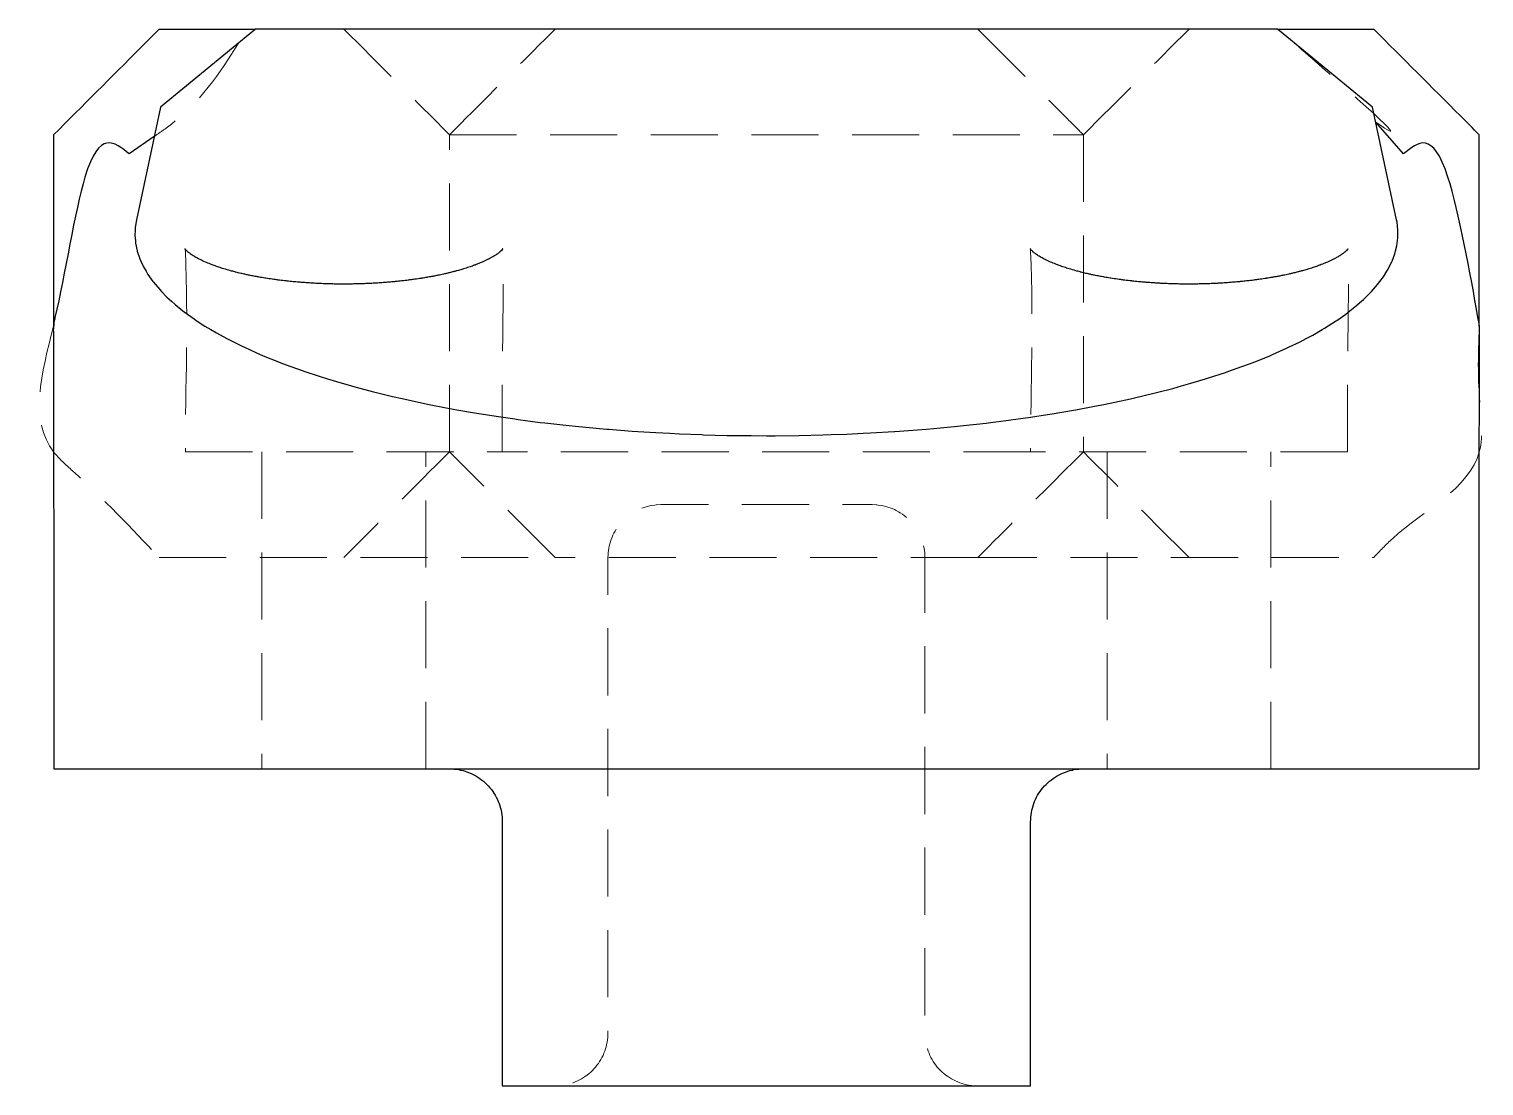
# Model space of a CAD drawing. Header units: millimetres. Extents: x -14 to 13.6, y -15 to 5.
import ezdxf

# ---------------------------------------------------------------- set-up
doc = ezdxf.new("R2010")
doc.units = ezdxf.units.MM
doc.linetypes.add('HIDDEN', pattern=[1.905, 1.27, -0.635])

msp = doc.modelspace()

# ---------------------------------------------------------------- linework, layer by layer
at = {"color": 7, "linetype": 'Continuous', "lineweight": 25}
for p, q in [((-11.499, 5), (-9.673, 5)), ((4.705, 5), (-4.113, 5)), ((9.673, 5), (11.499, 5)), ((12.061, 2.637), (11.533, 3.237)), ((-13.494, 3), (-13.494, -0.624)), ((-11.591, 2.967), (-12.061, 2.637)), ((13.494, -0.624), (13.494, 3)), ((-13.49, -9), (13.49, -9)), ((-5, -15), (5, -15))]:
    msp.add_line(p, q, dxfattribs=at)
at = {"color": 7, "linetype": 'HIDDEN', "lineweight": 18}
for p, q in [((-4.113, 5), (-4.113, 5)), ((4.705, 5), (4.705, 5)), ((-6, 3), (6, 3)), ((-6, -3), (-6, 3)), ((6, 3), (6, -3)), ((-11, -3), (-5, -3)), ((-9.55, -3), (-9.55, -9)), ((-6.45, -9), (-6.45, -3)), ((5, -3), (-5, -3)), ((11, -3), (5, -3)), ((6.45, -3), (6.45, -9)), ((9.55, -9), (9.55, -3)), ((4, -5), (-4, -5))]:
    msp.add_line(p, q, dxfattribs=at)
at = {"color": 7, "linetype": 'Continuous', "lineweight": 25, "flags": 128}
for points in [[(-4.113, 5), (-4.113, 5), (-4.254, 5), (-4.452, 5), (-4.705, 5), (-8.934, 5), (-9.673, 5), (-11.473, 3.52), (-11.928, 1.392), (-11.951, 1.244), (-11.952, 1.196), (-11.955, 1.095), (-11.947, 1), (-11.942, 0.946), (-11.912, 0.805), (-11.911, 0.798), (-11.861, 0.65), (-11.843, 0.61), (-11.794, 0.503), (-11.744, 0.417), (-11.709, 0.357), (-11.615, 0.225), (-11.606, 0.212), (-11.486, 0.069), (-11.454, 0.036), (-11.349, -0.073), (-11.264, -0.15), (-11.194, -0.213), (-11.045, -0.333), (-11.023, -0.351), (-10.835, -0.486), (-10.796, -0.512), (-10.631, -0.62), (-10.518, -0.687), (-10.412, -0.75), (-10.215, -0.857), (-10.177, -0.877), (-9.927, -1.001), (-9.883, -1.022), (-9.663, -1.122), (-9.525, -1.181), (-9.384, -1.24), (-9.143, -1.334), (-9.091, -1.354), (-8.786, -1.464), (-8.737, -1.48), (-8.468, -1.57), (-8.307, -1.62), (-8.137, -1.672), (-7.857, -1.753), (-7.795, -1.77), (-7.441, -1.864), (-7.385, -1.878), (-7.077, -1.953), (-6.894, -1.994), (-6.703, -2.037), (-6.385, -2.103), (-6.32, -2.117), (-5.928, -2.192), (-5.859, -2.204), (-5.527, -2.262), (-5.318, -2.295), (-5.118, -2.327), (-4.763, -2.378), (-4.703, -2.387), (-4.281, -2.442), (-4.195, -2.451), (-3.853, -2.491), (-3.616, -2.515), (-3.419, -2.535), (-3.029, -2.57), (-2.981, -2.574), (-2.539, -2.608), (-2.432, -2.615), (-2.094, -2.636), (-1.83, -2.649), (-1.646, -2.659), (-1.223, -2.675), (-1.195, -2.676), (-0.742, -2.688), (-0.612, -2.69), (-0.289, -2.694), (0, -2.695), (0.164, -2.695), (0.612, -2.69), (0.617, -2.69), (1.069, -2.68), (1.222, -2.675), (1.521, -2.664), (1.83, -2.65), (1.97, -2.643), (2.416, -2.616), (2.433, -2.615), (2.858, -2.584), (3.028, -2.57)], [(3.028, -2.57), (3.297, -2.547), (3.616, -2.515), (3.731, -2.504), (4.161, -2.456), (4.195, -2.452), (4.584, -2.403), (4.763, -2.378), (5, -2.345), (5.318, -2.295), (5.41, -2.281), (5.813, -2.213), (5.859, -2.204), (6.207, -2.139), (6.385, -2.103), (6.593, -2.061), (6.894, -1.995), (6.969, -1.978), (7.335, -1.891), (7.385, -1.878), (7.691, -1.799), (7.856, -1.752), (8.036, -1.702), (8.308, -1.62), (8.37, -1.601), (8.691, -1.497), (8.737, -1.48), (9, -1.388), (9.143, -1.334), (9.295, -1.275), (9.526, -1.181), (9.578, -1.159), (9.847, -1.039), (9.883, -1.022), (10.101, -0.916), (10.214, -0.857), (10.34, -0.79), (10.519, -0.687), (10.564, -0.661), (10.773, -0.529), (10.796, -0.512), (10.965, -0.394), (11.044, -0.333), (11.141, -0.257), (11.264, -0.15), (11.301, -0.118), (11.444, 0.023), (11.455, 0.036), (11.569, 0.166), (11.614, 0.225), (11.678, 0.31), (11.744, 0.417), (11.768, 0.456), (11.841, 0.603), (11.844, 0.61), (11.897, 0.75), (11.91, 0.805), (11.934, 0.898), (11.947, 1), (11.953, 1.047), (11.954, 1.196), (11.954, 1.196), (11.937, 1.344), (11.928, 1.392), (11.473, 3.52), (9.673, 5), (8.934, 5), (4.705, 5), (4.705, 5)], [(-6, -9), (-5.983, -9.001), (-5.913, -9.004), (-5.884, -9.008), (-5.826, -9.015), (-5.792, -9.023), (-5.741, -9.034), (-5.705, -9.045), (-5.658, -9.06), (-5.622, -9.075), (-5.577, -9.094), (-5.542, -9.112), (-5.5, -9.134), (-5.466, -9.156), (-5.426, -9.181), (-5.394, -9.206), (-5.357, -9.234), (-5.327, -9.262), (-5.293, -9.293), (-5.265, -9.324), (-5.234, -9.357), (-5.208, -9.391), (-5.181, -9.426), (-5.158, -9.462), (-5.134, -9.5), (-5.114, -9.538), (-5.094, -9.577), (-5.077, -9.617), (-5.06, -9.658), (-5.047, -9.699), (-5.034, -9.741), (-5.025, -9.783), (-5.015, -9.826), (-5.01, -9.869), (-5.004, -9.913), (-5.002, -9.956), (-5, -10), (-5, -12.5), (-5, -15), (-5, -15)], [(5, -15), (5, -12.5), (5, -10), (5.002, -9.956), (5.004, -9.913), (5.01, -9.869), (5.015, -9.826), (5.025, -9.783), (5.034, -9.741), (5.047, -9.699), (5.06, -9.658), (5.077, -9.617), (5.094, -9.577), (5.114, -9.538), (5.134, -9.5), (5.158, -9.462), (5.181, -9.426), (5.208, -9.391), (5.234, -9.357), (5.265, -9.324), (5.293, -9.293), (5.327, -9.262), (5.357, -9.234), (5.394, -9.206), (5.426, -9.181), (5.466, -9.156), (5.5, -9.134), (5.542, -9.112), (5.577, -9.094), (5.622, -9.075), (5.658, -9.06), (5.705, -9.045), (5.741, -9.034), (5.792, -9.023), (5.826, -9.015), (5.884, -9.008), (5.913, -9.004), (5.983, -9.001), (6, -9), (6, -9)]]:
    msp.add_lwpolyline(points, dxfattribs=at)
at = {"color": 7, "linetype": 'HIDDEN', "lineweight": 18, "flags": 128}
msp.add_lwpolyline([(4, -15), (3.983, -14.999), (3.913, -14.996), (3.884, -14.992), (3.826, -14.985), (3.792, -14.977), (3.741, -14.966), (3.705, -14.955), (3.658, -14.94), (3.622, -14.925), (3.577, -14.906), (3.542, -14.888), (3.5, -14.866), (3.466, -14.844), (3.426, -14.819), (3.394, -14.794), (3.357, -14.766), (3.327, -14.738), (3.293, -14.707), (3.265, -14.676), (3.234, -14.643), (3.208, -14.609), (3.181, -14.574), (3.158, -14.538), (3.134, -14.5), (3.114, -14.462), (3.094, -14.423), (3.077, -14.383), (3.06, -14.342), (3.047, -14.301), (3.034, -14.259), (3.025, -14.217), (3.015, -14.174), (3.01, -14.131), (3.004, -14.087), (3.002, -14.044), (3, -14), (3, -9.499), (3, -5), (2.998, -4.956), (2.996, -4.913), (2.99, -4.869), (2.985, -4.826), (2.975, -4.783), (2.966, -4.741), (2.953, -4.699), (2.94, -4.658), (2.923, -4.617), (2.906, -4.577), (2.886, -4.538), (2.866, -4.5), (2.842, -4.462), (2.819, -4.426), (2.792, -4.391), (2.766, -4.357), (2.735, -4.324), (2.707, -4.293), (2.673, -4.262), (2.643, -4.234), (2.606, -4.206), (2.574, -4.181), (2.534, -4.156), (2.5, -4.134), (2.458, -4.112), (2.423, -4.094), (2.378, -4.075), (2.342, -4.06), (2.295, -4.045), (2.259, -4.034), (2.208, -4.023), (2.174, -4.015), (2.116, -4.008), (2.087, -4.004), (2.079, -4.003), (2, -4), (0, -4), (-2, -4), (-2.079, -4.003), (-2.087, -4.004), (-2.116, -4.008), (-2.174, -4.015), (-2.208, -4.023), (-2.259, -4.034), (-2.295, -4.045), (-2.342, -4.06), (-2.378, -4.075), (-2.423, -4.094), (-2.458, -4.112), (-2.5, -4.134), (-2.534, -4.156), (-2.574, -4.181), (-2.606, -4.206), (-2.643, -4.234), (-2.673, -4.262), (-2.707, -4.293), (-2.735, -4.324), (-2.766, -4.357), (-2.792, -4.391), (-2.819, -4.426), (-2.842, -4.462), (-2.866, -4.5), (-2.886, -4.538), (-2.906, -4.577), (-2.923, -4.617), (-2.94, -4.658), (-2.953, -4.699), (-2.966, -4.741), (-2.975, -4.783), (-2.985, -4.826), (-2.99, -4.869), (-2.996, -4.913), (-2.998, -4.956), (-3, -5), (-3, -9.499), (-3, -14), (-3.002, -14.044), (-3.004, -14.087), (-3.01, -14.131), (-3.015, -14.174), (-3.025, -14.217), (-3.034, -14.259), (-3.047, -14.301), (-3.06, -14.342), (-3.077, -14.383), (-3.094, -14.423), (-3.114, -14.462), (-3.134, -14.5), (-3.158, -14.538), (-3.181, -14.574), (-3.208, -14.609), (-3.234, -14.643), (-3.265, -14.676), (-3.293, -14.707), (-3.327, -14.738), (-3.357, -14.766), (-3.394, -14.794), (-3.426, -14.819), (-3.466, -14.844), (-3.5, -14.866), (-3.542, -14.888), (-3.577, -14.906), (-3.622, -14.925), (-3.658, -14.94), (-3.705, -14.955), (-3.741, -14.966), (-3.792, -14.977), (-3.826, -14.985), (-3.884, -14.992), (-3.913, -14.996), (-3.983, -14.999), (-4, -15), (-4, -15)], dxfattribs=at)
at = {"color": 7, "linetype": 'Continuous', "lineweight": 25}
for points, knots in [([(-11.495, 5), (-11.615, 4.88), (-12.28, 4.213), (-12.947, 3.547), (-13.494, 3)], [0, 0, 0, 0, 0.1799591, 1, 1, 1, 1]), ([(13.494, 3), (13.375, 3.12), (12.709, 3.787), (12.042, 4.453), (11.495, 5)], [0, 0, 0, 0, 0.179965, 1, 1, 1, 1]), ([(-12.061, 2.637), (-12.345, 2.869), (-12.831, 3.265), (-13.287, 0.295), (-13.485, -0.527), (-13.491, -0.592), (-13.495, -0.633), (-13.501, -0.684), (-13.499, -0.709), (-13.498, -0.726)], [0, 0, 0, 0, 0.558696, 0.955085, 0.970955, 0.974235, 0.987729, 0.991184, 1, 1, 1, 1]), ([(13.499, -0.731), (13.5, -0.728), (13.501, -0.702), (13.494, -0.654), (13.496, -0.604), (13.483, -0.538), (13.338, 0.287), (12.801, 3.264), (12.334, 2.868), (12.061, 2.637)], [0, 0, 0, 0, 0.001612, 0.013059, 0.024047, 0.026541, 0.045676, 0.441749, 1, 1, 1, 1]), ([(-4.992, 0.842), (-4.992, 0.842), (-4.991, 0.841), (-4.992, 0.841), (-4.996, 0.839), (-4.994, 0.839), (-5, 0.834), (-4.999, 0.832), (-5.006, 0.826), (-5.006, 0.823), (-5.008, 0.818), (-5.014, 0.815), (-5.025, 0.806), (-5.031, 0.798), (-5.044, 0.787), (-5.05, 0.781), (-5.057, 0.773), (-5.072, 0.764), (-5.093, 0.749), (-5.109, 0.737), (-5.126, 0.722), (-5.147, 0.711), (-5.17, 0.698), (-5.199, 0.681), (-5.229, 0.661), (-5.259, 0.648), (-5.29, 0.633), (-5.329, 0.614), (-5.373, 0.592), (-5.424, 0.572), (-5.47, 0.554), (-5.513, 0.537), (-5.562, 0.517), (-5.639, 0.494), (-5.706, 0.469), (-5.785, 0.447), (-5.846, 0.43), (-5.905, 0.414), (-5.958, 0.399), (-6.003, 0.389), (-6.059, 0.374), (-6.109, 0.364), (-6.163, 0.351), (-6.22, 0.34), (-6.27, 0.329), (-6.334, 0.318), (-6.382, 0.309), (-6.451, 0.297), (-6.496, 0.289), (-6.572, 0.278), (-6.614, 0.271), (-6.671, 0.264), (-6.712, 0.258), (-6.753, 0.253), (-6.815, 0.244), (-6.861, 0.239), (-6.941, 0.23), (-6.99, 0.225), (-7.068, 0.217), (-7.121, 0.213), (-7.198, 0.206), (-7.254, 0.202), (-7.33, 0.196), (-7.388, 0.193), (-7.464, 0.188), (-7.524, 0.186), (-7.599, 0.182), (-7.661, 0.181), (-7.736, 0.178), (-7.798, 0.177), (-7.874, 0.175), (-7.937, 0.175), (-8.012, 0.174), (-8.076, 0.175), (-8.152, 0.175), (-8.215, 0.177), (-8.291, 0.178), (-8.354, 0.181), (-8.431, 0.183), (-8.493, 0.187), (-8.572, 0.19), (-8.631, 0.194), (-8.712, 0.199), (-8.769, 0.204), (-8.852, 0.21), (-8.906, 0.215), (-8.991, 0.223), (-9.042, 0.229), (-9.129, 0.237), (-9.177, 0.244), (-9.245, 0.252), (-9.289, 0.259), (-9.335, 0.264), (-9.395, 0.273), (-9.445, 0.28), (-9.525, 0.293), (-9.579, 0.302), (-9.652, 0.316), (-9.711, 0.326), (-9.777, 0.34), (-9.841, 0.352), (-9.899, 0.366), (-9.97, 0.381), (-10.019, 0.394), (-10.085, 0.41), (-10.157, 0.433), (-10.268, 0.46), (-10.361, 0.494), (-10.455, 0.522), (-10.533, 0.557), (-10.634, 0.592), (-10.7, 0.63), (-10.782, 0.665), (-10.821, 0.695), (-10.878, 0.724), (-10.907, 0.752), (-10.942, 0.77), (-10.952, 0.783), (-10.96, 0.791), (-10.975, 0.808), (-10.992, 0.817), (-10.995, 0.823), (-10.996, 0.826), (-11.001, 0.836), (-11.003, 0.836), (-11.006, 0.841), (-11.008, 0.841), (-11.009, 0.841)], [0, 0, 0, 0, 0.004246, 0.008286, 0.009821, 0.016726, 0.02177, 0.025805, 0.035108, 0.035724, 0.037422, 0.045633, 0.050012, 0.056303, 0.067252, 0.068211, 0.070194, 0.080176, 0.087511, 0.09333, 0.102701, 0.107595, 0.112206, 0.122378, 0.134987, 0.138781, 0.14344, 0.155605, 0.16704, 0.173957, 0.185267, 0.193253, 0.198831, 0.213331, 0.230332, 0.235041, 0.24849, 0.257882, 0.261513, 0.272194, 0.276974, 0.285345, 0.292354, 0.298783, 0.30766, 0.312345, 0.322895, 0.326017, 0.338061, 0.339784, 0.353163, 0.353638, 0.359565, 0.367536, 0.368205, 0.381496, 0.383192, 0.395545, 0.398129, 0.409679, 0.413022, 0.423896, 0.427877, 0.438198, 0.442701, 0.452587, 0.4575, 0.467066, 0.47228, 0.481642, 0.487049, 0.496319, 0.501813, 0.511108, 0.51658, 0.526017, 0.531357, 0.541058, 0.54615, 0.556244, 0.560967, 0.571588, 0.575814, 0.587107, 0.590698, 0.602819, 0.605624, 0.618744, 0.620599, 0.634905, 0.635628, 0.643935, 0.650717, 0.65135, 0.665869, 0.668135, 0.68109, 0.685278, 0.696383, 0.702824, 0.711751, 0.720831, 0.727195, 0.740045, 0.742722, 0.754947, 0.773909, 0.78974, 0.805415, 0.81826, 0.83721, 0.860089, 0.869266, 0.891328, 0.901552, 0.916023, 0.934057, 0.936275, 0.938412, 0.953519, 0.966825, 0.968412, 0.969335, 0.981756, 0.989805, 0.993708, 1, 1, 1, 1]), ([(11.008, 0.842), (11.008, 0.842), (11.009, 0.841), (11.008, 0.841), (11.004, 0.839), (11.006, 0.839), (11, 0.834), (11.001, 0.832), (10.994, 0.826), (10.994, 0.823), (10.992, 0.818), (10.986, 0.815), (10.975, 0.806), (10.969, 0.798), (10.956, 0.787), (10.95, 0.781), (10.943, 0.773), (10.928, 0.764), (10.907, 0.749), (10.891, 0.737), (10.874, 0.722), (10.853, 0.711), (10.83, 0.698), (10.801, 0.681), (10.771, 0.661), (10.741, 0.648), (10.71, 0.633), (10.671, 0.614), (10.627, 0.592), (10.576, 0.572), (10.53, 0.554), (10.487, 0.537), (10.438, 0.517), (10.361, 0.494), (10.294, 0.469), (10.215, 0.447), (10.154, 0.43), (10.095, 0.414), (10.042, 0.399), (9.997, 0.389), (9.941, 0.374), (9.891, 0.364), (9.837, 0.351), (9.78, 0.34), (9.73, 0.329), (9.666, 0.318), (9.618, 0.309), (9.549, 0.297), (9.504, 0.289), (9.428, 0.278), (9.386, 0.271), (9.329, 0.264), (9.288, 0.258), (9.247, 0.253), (9.185, 0.244), (9.139, 0.239), (9.059, 0.23), (9.01, 0.225), (8.932, 0.217), (8.879, 0.213), (8.802, 0.206), (8.746, 0.202), (8.67, 0.196), (8.612, 0.193), (8.536, 0.188), (8.476, 0.186), (8.401, 0.182), (8.339, 0.181), (8.264, 0.178), (8.202, 0.177), (8.126, 0.175), (8.063, 0.175), (7.988, 0.174), (7.924, 0.175), (7.848, 0.175), (7.785, 0.177), (7.709, 0.178), (7.646, 0.181), (7.569, 0.183), (7.507, 0.187), (7.428, 0.19), (7.369, 0.194), (7.288, 0.199), (7.231, 0.204), (7.148, 0.21), (7.094, 0.215), (7.009, 0.223), (6.958, 0.229), (6.871, 0.237), (6.823, 0.244), (6.755, 0.252), (6.711, 0.259), (6.665, 0.264), (6.605, 0.273), (6.555, 0.28), (6.475, 0.293), (6.421, 0.302), (6.348, 0.316), (6.289, 0.326), (6.223, 0.34), (6.159, 0.352), (6.101, 0.366), (6.03, 0.381), (5.981, 0.394), (5.915, 0.41), (5.843, 0.433), (5.732, 0.46), (5.639, 0.494), (5.545, 0.522), (5.467, 0.557), (5.366, 0.592), (5.3, 0.63), (5.218, 0.665), (5.179, 0.695), (5.122, 0.724), (5.093, 0.752), (5.058, 0.77), (5.048, 0.783), (5.04, 0.791), (5.025, 0.808), (5.008, 0.817), (5.005, 0.823), (5.004, 0.826), (4.999, 0.836), (4.997, 0.836), (4.994, 0.841), (4.992, 0.841), (4.991, 0.841)], [0, 0, 0, 0, 0.004247, 0.0082863, 0.0098203, 0.0167262, 0.0217708, 0.0258056, 0.0351109, 0.0357261, 0.0374226, 0.0456347, 0.0500132, 0.056304, 0.0672514, 0.0682103, 0.0701944, 0.0801771, 0.0875137, 0.0933323, 0.1027015, 0.1075958, 0.1122065, 0.1223782, 0.1349877, 0.1387818, 0.1434399, 0.1556048, 0.1670408, 0.1739573, 0.1852686, 0.1932543, 0.1988317, 0.2133319, 0.2303328, 0.235042, 0.2484911, 0.2578825, 0.2615136, 0.272194, 0.2769744, 0.2853453, 0.2923544, 0.2987838, 0.3076605, 0.3123458, 0.3228952, 0.326017, 0.3380616, 0.3397845, 0.3531634, 0.353639, 0.3595666, 0.3675357, 0.3682053, 0.3814962, 0.3831921, 0.3955451, 0.3981292, 0.4096789, 0.4130225, 0.4238967, 0.4278777, 0.4381988, 0.4427013, 0.4525876, 0.4574999, 0.4670669, 0.4722802, 0.4816419, 0.4870491, 0.4963197, 0.5018136, 0.5111083, 0.5165807, 0.5260176, 0.5313574, 0.5410586, 0.5461508, 0.5562441, 0.5609676, 0.5715883, 0.5758145, 0.5871073, 0.5906979, 0.6028191, 0.6056242, 0.6187442, 0.6205992, 0.634905, 0.6356284, 0.6439353, 0.6507169, 0.6513505, 0.6658696, 0.6681357, 0.6810907, 0.685278, 0.6963836, 0.7028245, 0.7117511, 0.720831, 0.7271952, 0.7400451, 0.7427224, 0.7549474, 0.7739091, 0.789739, 0.8054155, 0.8182606, 0.8372104, 0.86009, 0.8692659, 0.8913285, 0.9015522, 0.9160229, 0.9340572, 0.9362747, 0.9384117, 0.95352, 0.9668251, 0.9684135, 0.9693373, 0.9817548, 0.989804, 0.9937079, 1, 1, 1, 1]), ([(-13.498, -0.726), (-13.497, -1.777), (-13.496, -3.246), (-13.487, -6), (-13.489, -7.71), (-13.49, -9)], [0, 0, 0, 0, 0.380564, 0.532462, 1, 1, 1, 1]), ([(13.49, -9), (13.49, -7.511), (13.489, -4.755), (13.496, -1.998), (13.499, -0.731)], [0, 0, 0, 0, 0.540195, 1, 1, 1, 1])]:
    msp.add_open_spline(points, degree=3, knots=knots, dxfattribs=at)
at = {"color": 7, "linetype": 'HIDDEN', "lineweight": 18}
for points, knots in [([(-8, 5), (-7.332, 4.333), (-6.664, 3.667), (-6, 3), (-6, 3)], [0, 0, 0, 0, 0.999994, 1, 1, 1, 1]), ([(-6, 3), (-5.434, 3.566), (-4.765, 4.235), (-4.102, 4.898), (-4, 5)], [0, 0, 0, 0, 0.845781, 1, 1, 1, 1]), ([(4, 5), (4.564, 4.436), (5.233, 3.767), (5.896, 3.104), (6, 3)], [0, 0, 0, 0, 0.84319, 1, 1, 1, 1]), ([(6, 3), (6.668, 3.667), (7.336, 4.333), (8, 5), (8, 5)], [0, 0, 0, 0, 0.999994, 1, 1, 1, 1]), ([(-9.997, 4.734), (-10.348, 4.173), (-10.734, 3.559), (-11.523, 3.014), (-11.591, 2.967)], [0, 0, 0, 0, 0.913372, 1, 1, 1, 1]), ([(11.533, 3.237), (11.844, 3.028), (12.227, 2.77), (10.352, 4.421), (9.997, 4.734)], [0, 0, 0, 0, 0.810194, 1, 1, 1, 1]), ([(-11.009, 0.841), (-11.008, 0.842), (-11.008, 0.842), (-11.006, 0.84), (-11.005, 0.842), (-11.004, 0.837), (-11.004, 0.837), (-11.004, 0.831), (-11.005, 0.83), (-11.006, 0.827), (-11.001, 0.825), (-10.999, 0.818), (-10.998, 0.814), (-10.998, 0.81), (-10.998, 0.798), (-11.002, 0.839), (-10.941, -0.596), (-11.001, -1.729), (-11, -2.995), (-11, -3)], [0, 0, 0, 0, 0.009941, 0.013882, 0.031655, 0.043764, 0.051968, 0.071192, 0.071232, 0.071331, 0.089939, 0.095876, 0.107986, 0.119583, 0.125486, 0.141967, 0.146922, 0.996525, 1, 1, 1, 1]), ([(-5, -3), (-5, -2.999), (-5, -2.999), (-5, -2.997), (-5.024, -1.463), (-4.947, 0.847), (-5.004, 0.774), (-5.001, 0.814), (-5.001, 0.809), (-5.002, 0.814), (-5, 0.819), (-5.001, 0.821), (-4.997, 0.827), (-4.998, 0.828), (-4.995, 0.83), (-4.994, 0.831), (-4.995, 0.835), (-4.996, 0.837), (-4.994, 0.84), (-4.996, 0.84), (-4.992, 0.843), (-4.994, 0.841), (-4.992, 0.842), (-4.992, 0.842)], [0, 0, 0, 0, 0.000376, 0.000407, 0.001949, 0.8635, 0.874141, 0.880214, 0.890687, 0.897697, 0.905187, 0.916052, 0.92001, 0.935079, 0.935366, 0.936562, 0.950576, 0.954697, 0.966242, 0.975357, 0.982634, 0.997439, 1, 1, 1, 1]), ([(4.991, 0.841), (4.992, 0.842), (4.992, 0.842), (4.994, 0.84), (4.995, 0.842), (4.996, 0.837), (4.996, 0.837), (4.996, 0.831), (4.995, 0.83), (4.994, 0.827), (4.999, 0.825), (5.001, 0.818), (5.002, 0.814), (5.002, 0.81), (5.002, 0.798), (4.998, 0.839), (5.059, -0.596), (4.999, -1.729), (5, -2.995), (5, -3)], [0, 0, 0, 0, 0.0099436, 0.0138856, 0.0316549, 0.0437634, 0.051968, 0.0711936, 0.0712328, 0.0713304, 0.0899381, 0.0958752, 0.1079835, 0.1195835, 0.1254873, 0.1419666, 0.1469256, 0.9965057, 1, 1, 1, 1]), ([(11, -3), (11, -2.999), (11, -2.999), (11, -2.997), (10.981, -1.589), (11.049, 0.773), (10.996, 0.776), (10.999, 0.816), (10.999, 0.808), (10.998, 0.814), (11, 0.819), (10.999, 0.821), (11.003, 0.827), (11.002, 0.828), (11.005, 0.83), (11.006, 0.831), (11.005, 0.835), (11.004, 0.837), (11.006, 0.84), (11.004, 0.84), (11.008, 0.843), (11.006, 0.841), (11.008, 0.842), (11.008, 0.842)], [0, 0, 0, 0, 0.000368, 0.000407, 0.001916, 0.863723, 0.873792, 0.879759, 0.890652, 0.897666, 0.905159, 0.916026, 0.919986, 0.935058, 0.935345, 0.936543, 0.950561, 0.954683, 0.966234, 0.975353, 0.982631, 0.997439, 1, 1, 1, 1]), ([(-13.494, -0.624), (-13.726, -1.512), (-14.008, -2.591), (-12.665, -3.768), (-12.022, -4.445), (-11.495, -5)], [0, 0, 0, 0, 0.456553, 0.554355, 1, 1, 1, 1]), ([(11.495, -5), (11.61, -4.878), (12.251, -4.201), (13.711, -3.503), (13.449, -1.829), (13.478, -1.05), (13.494, -0.624)], [0, 0, 0, 0, 0.097809, 0.543506, 0.750998, 1, 1, 1, 1]), ([(-6, -3), (-6.668, -3.667), (-7.336, -4.333), (-8, -5), (-8, -5)], [0, 0, 0, 0, 0.999994, 1, 1, 1, 1]), ([(-4, -5), (-4.564, -4.436), (-5.233, -3.767), (-5.896, -3.104), (-6, -3)], [0, 0, 0, 0, 0.84319, 1, 1, 1, 1]), ([(6, -3), (5.434, -3.566), (4.765, -4.235), (4.102, -4.898), (4, -5)], [0, 0, 0, 0, 0.845781, 1, 1, 1, 1]), ([(8, -5), (7.332, -4.333), (6.664, -3.667), (6, -3), (6, -3)], [0, 0, 0, 0, 0.999994, 1, 1, 1, 1]), ([(-11.495, -5), (-11.493, -5), (-11.488, -5), (-11.4, -5), (-11.248, -5), (-11.03, -5), (-10.748, -5), (-10.404, -5), (-10.001, -5), (-9.539, -5), (-9.022, -5), (-8.457, -5), (-7.824, -5), (-7.186, -5), (-6.604, -5), (-6.071, -5), (-5.595, -5), (-5.176, -5), (-4.817, -5), (-4.521, -5), (-4.289, -5), (-4.123, -5), (-4.019, -5), (-3.865, -5), (-3.934, -5), (-4, -5)], [0, 0, 0, 0, 0.018682, 0.041463, 0.064245, 0.087026, 0.109808, 0.132589, 0.15537, 0.178152, 0.200933, 0.223715, 0.246496, 0.269879, 0.293263, 0.316647, 0.34003, 0.363413, 0.386797, 0.41018, 0.433563, 0.456947, 0.48033, 0.503714, 1, 1, 1, 1]), ([(4, -5), (3.934, -5), (3.865, -5), (4.019, -5), (4.123, -5), (4.289, -5), (4.521, -5), (4.817, -5), (5.176, -5), (5.595, -5), (6.071, -5), (6.604, -5), (7.186, -5), (7.824, -5), (8.457, -5), (9.022, -5), (9.539, -5), (10.001, -5), (10.404, -5), (10.748, -5), (11.03, -5), (11.248, -5), (11.4, -5), (11.488, -5), (11.493, -5), (11.495, -5)], [0, 0, 0, 0, 0.4962865, 0.5196699, 0.5430534, 0.566437, 0.58982, 0.6132035, 0.6365869, 0.6599702, 0.6833536, 0.706737, 0.7301207, 0.7535039, 0.7762855, 0.7990671, 0.8218481, 0.8446299, 0.867411, 0.8901924, 0.9129741, 0.9357553, 0.9585373, 0.9813183, 1, 1, 1, 1])]:
    msp.add_open_spline(points, degree=3, knots=knots, dxfattribs=at)

doc.saveas('drawing.dxf')
